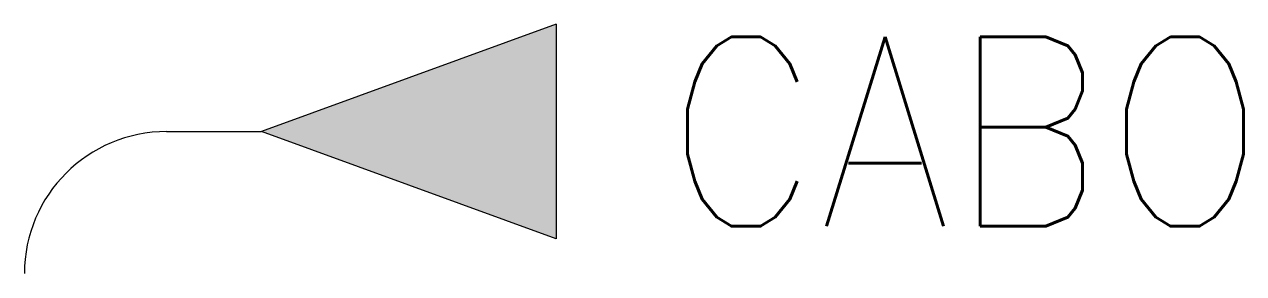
# Model space of a CAD drawing. Extents: x 98.2 to 108.5, y 227.3 to 229.4.
import ezdxf
from ezdxf.enums import TextEntityAlignment as Align

# ---------------------------------------------------------------- set-up
doc = ezdxf.new("R2010")
doc.units = 0
doc.header["$MEASUREMENT"] = 0
doc.layers.get('0').update_dxf_attribs({"linetype": 'CONTINUOUS'})
doc.styles.add('ROMANS', font='romans')

# ---------------------------------------------------------------- blocks, each defined once
blk = doc.blocks.new('24')
at = {"color": 7}
blk.add_line((0.906, 0), (-0.906, 0), dxfattribs=at)
for p in [(-0.906, 0), (0.906, 0)]:
    blk.add_line(p, (0, -2.484))
blk.add_solid([(0, -2.484), (0.906, 0), (-0.906, 0)])

msp = doc.modelspace()

# ---------------------------------------------------------------- linework, layer by layer
msp.add_line((99.381, 228.543), (100.181, 228.543))
msp.add_arc((99.381, 227.343), 1.2, 90, 180)

# ---------------------------------------------------------------- block references
at = {"xscale": -1, "rotation": 270}
msp.add_blockref('24', (102.665, 228.543), dxfattribs=at)

# ---------------------------------------------------------------- texts
at = {"color": 7, "lineweight": -3, "style": 'ROMANS', "width": 0.9}
msp.add_attdef('CABO', text='', height=1.6, dxfattribs=at).set_placement((103.588, 228.543), align=Align.MIDDLE_LEFT)

doc.saveas('drawing.dxf')
